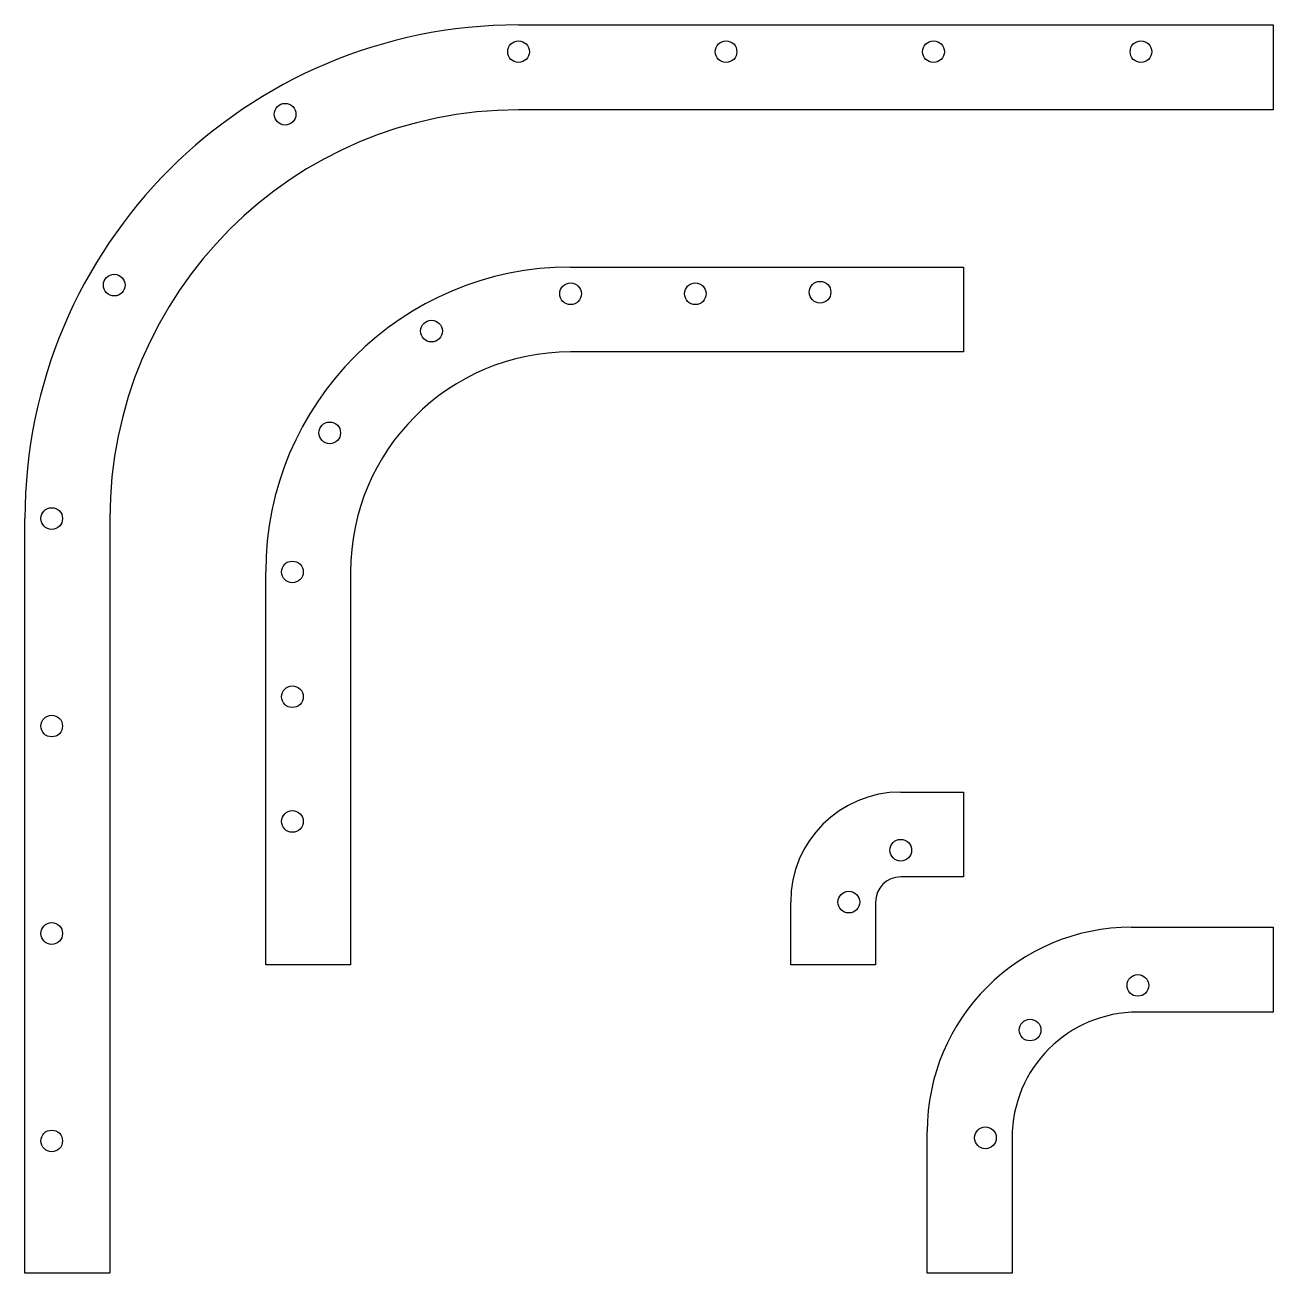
# Model space of a CAD drawing. Header units: millimetres. Extents: x -771 to -374, y -33 to 364.
import ezdxf

# ---------------------------------------------------------------- set-up
doc = ezdxf.new("R2010")
doc.units = ezdxf.units.MM

msp = doc.modelspace()

# ---------------------------------------------------------------- linework, layer by layer
for p, q in [((-614.06, 363.8), (-374.06, 363.8)), ((-374.06, 363.8), (-374.06, 336.8)), ((-374.06, 336.8), (-614.06, 336.8)), ((-597.49, 286.79), (-472.49, 286.79)), ((-472.49, 286.79), (-472.49, 259.79)), ((-472.49, 259.79), (-597.49, 259.79)), ((-771.06, -33.2), (-771.06, 206.8)), ((-744.06, 206.8), (-744.06, -33.2)), ((-694.49, 64.79), (-694.49, 189.79)), ((-667.49, 189.79), (-667.49, 64.79)), ((-492.49, 119.79), (-472.49, 119.79)), ((-472.49, 119.79), (-472.49, 92.79)), ((-472.49, 92.79), (-492.49, 92.79)), ((-527.49, 64.79), (-527.49, 84.79)), ((-500.49, 84.79), (-500.49, 64.79)), ((-419.06, 76.8), (-374.06, 76.8)), ((-374.06, 76.8), (-374.06, 49.8)), ((-667.49, 64.79), (-694.49, 64.79)), ((-500.49, 64.79), (-527.49, 64.79)), ((-374.06, 49.8), (-417.06, 49.8)), ((-484.06, -33.2), (-484.06, 11.8)), ((-457.06, 9.8), (-457.06, -33.2)), ((-744.06, -33.2), (-771.06, -33.2)), ((-457.06, -33.2), (-484.06, -33.2))]:
    msp.add_line(p, q)
for centre in [(-614.06, 355.3), (-548.06, 355.3), (-482.06, 355.3), (-416.06, 355.3), (-688.31, 335.4), (-742.66, 281.05), (-518.16, 278.79), (-597.49, 278.29), (-557.82, 278.29), (-641.74, 266.43), (-674.13, 234.04), (-762.56, 206.8), (-685.99, 189.79), (-685.99, 150.12), (-762.56, 140.8), (-685.99, 110.45), (-492.49, 101.29), (-508.99, 84.79), (-762.56, 74.8), (-417.06, 58.3), (-451.35, 44.09), (-762.56, 8.8), (-465.56, 9.8)]:
    msp.add_circle(centre, 3.45)
for centre, radius in [((-614.06, 206.8), 157), ((-614.06, 206.8), 130), ((-597.49, 189.79), 97), ((-597.49, 189.79), 70), ((-492.49, 84.79), 35), ((-492.49, 84.79), 8), ((-419.06, 11.8), 65), ((-417.06, 9.8), 40)]:
    msp.add_arc(centre, radius, 90, 180)

doc.saveas('drawing.dxf')
